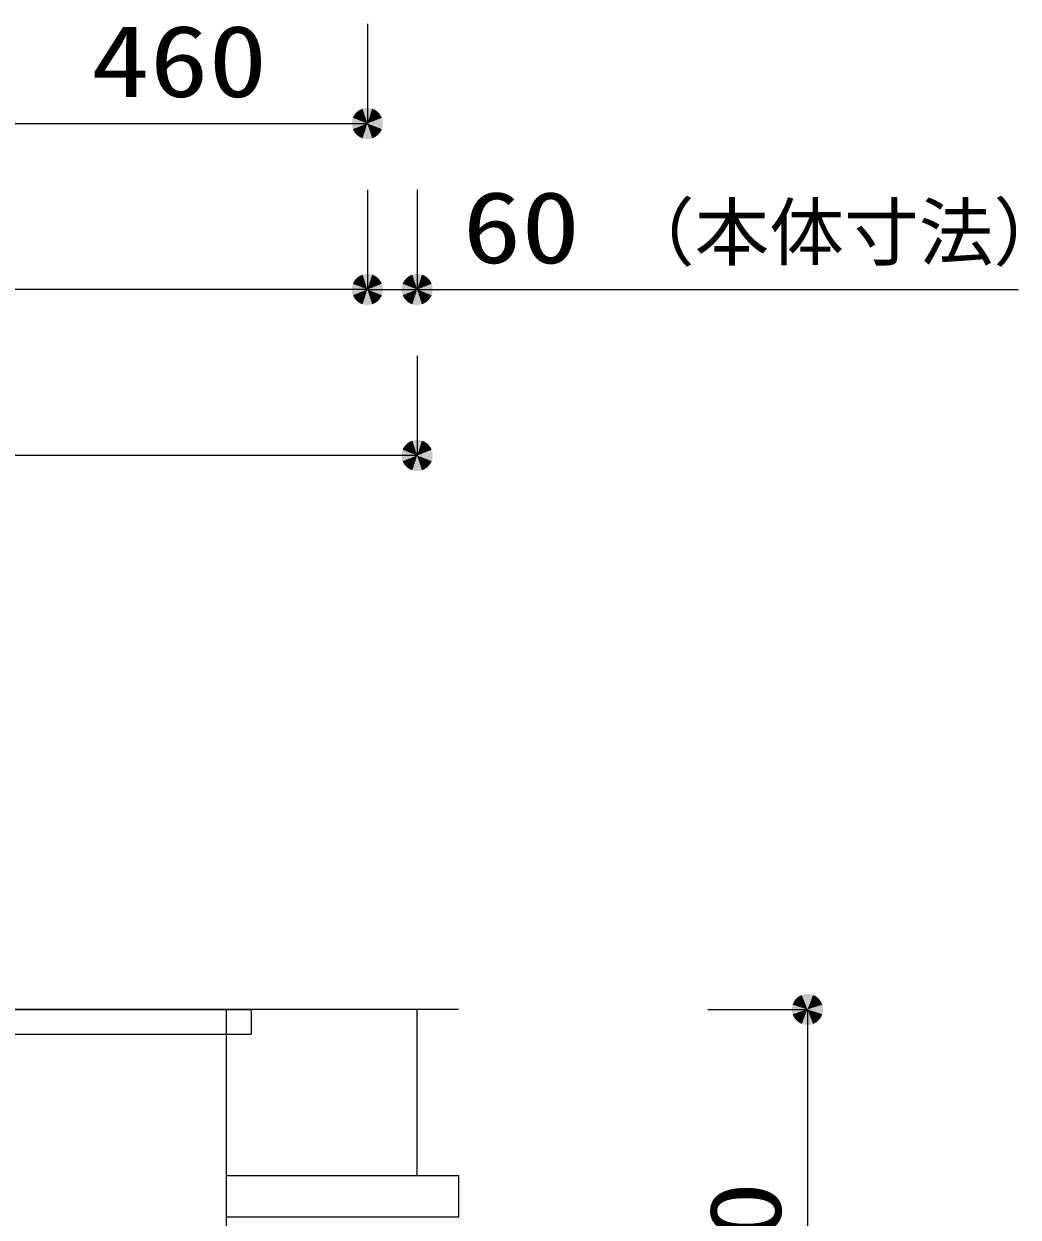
# Model space of a CAD drawing. Units: millimetres, scale not verified. Extents: x -24028 to 8910, y -6308 to 6308.
# Drawn here: x -3291 to -2093, y -1885 to -447 of the extents above; entities that cross this region are included whole.
import ezdxf
from ezdxf.enums import TextEntityAlignment as Align

# ---------------------------------------------------------------- set-up
doc = ezdxf.new("R2010")
doc.units = ezdxf.units.MM
doc.header["$LTSCALE"] = 30
for name, color, linetype, lineweight in [('0-5_空気管', 3, 'Continuous', 25), ('0-C_機器', 2, 'Continuous', 25), ('0-E_00クル-フ-6寸法', 132, 'Continuous', 25)]:
    doc.layers.add(name, color=color, linetype=linetype, lineweight=lineweight)
doc.styles.add('ＭＳ ゴシック', font='')
doc.styles.get('ＭＳ ゴシック').set_extended_font_data('MS Gothic')

msp = doc.modelspace()

# ---------------------------------------------------------------- linework, layer by layer
at = {"layer": '0-5_空気管'}
for p, q in [((-3677.21, -1634.54), (-3017.21, -1634.54)), ((-3047.21, -1634.54), (-3047.21, -1969.74)), ((-3017.21, -1634.54), (-3017.21, -1664.53)), ((-3677.21, -1664.53), (-3017.21, -1664.53))]:
    msp.add_line(p, q, dxfattribs=at)
at = {"layer": '0-C_機器'}
for p, q in [((-2767.32, -1634.54), (-6943.62, -1634.54)), ((-2767.32, -1634.54), (-6788.17, -1634.54)), ((-2817.21, -1834.54), (-2817.21, -1634.54)), ((-3047.21, -1834.54), (-2767.21, -1834.54)), ((-2767.21, -1884.54), (-2767.21, -1834.54)), ((-3047.21, -1884.54), (-2767.21, -1884.54))]:
    msp.add_line(p, q, dxfattribs=at)
at = {"layer": '0-E_00クル-フ-6寸法', "color": 4}
for p, q in [((-2877.24, -447.14), (-2877.24, -567.14)), ((-3337.24, -567.14), (-2877.24, -567.14)), ((-2877.24, -647.14), (-2877.24, -767.14)), ((-2877.24, -647.14), (-2877.24, -767.14)), ((-2817.24, -647.14), (-2817.24, -767.14)), ((-2877.24, -767.14), (-5847.24, -767.14)), ((-2877.24, -767.14), (-2817.24, -767.14)), ((-2817.24, -767.14), (-2603.97, -767.14)), ((-2603.97, -767.14), (-2093.11, -767.14)), ((-2817.24, -847.14), (-2817.24, -967.14)), ((-2817.24, -967.14), (-5907.24, -967.14)), ((-2466.99, -1634.54), (-2346.99, -1634.54)), ((-2346.99, -1634.54), (-2346.99, -2264.74))]:
    msp.add_line(p, q, dxfattribs=at)
at = {"layer": '0-E_00クル-フ-6寸法'}
for points in [[(-2877.24, -567.14), (-2895.4, -562.47), (-2894.68, -560.23)], [(-2877.24, -567.14), (-2894.68, -560.23), (-2893.67, -558.1)], [(-2877.24, -567.14), (-2893.67, -558.1), (-2892.41, -556.12)], [(-2877.24, -567.14), (-2892.41, -556.12), (-2890.91, -554.3)], [(-2877.24, -567.14), (-2890.91, -554.3), (-2889.19, -552.69)], [(-2877.24, -567.14), (-2889.19, -552.69), (-2887.29, -551.31)], [(-2877.24, -567.14), (-2887.29, -551.31), (-2885.23, -550.17)], [(-2877.24, -567.14), (-2885.23, -550.17), (-2883.04, -549.3)], [(-2877.24, -567.14), (-2883.04, -549.3), (-2880.76, -548.72)], [(-2877.24, -567.14), (-2880.76, -548.72), (-2878.42, -548.42)], [(-2877.24, -567.14), (-2878.42, -548.42), (-2876.07, -548.42)], [(-2877.24, -567.14), (-2876.07, -548.42), (-2873.73, -548.72)], [(-2877.24, -567.14), (-2873.73, -548.72), (-2871.45, -549.3)], [(-2877.24, -567.14), (-2871.45, -549.3), (-2869.26, -550.17)], [(-2877.24, -567.14), (-2869.26, -550.17), (-2867.2, -551.31)], [(-2877.24, -567.14), (-2867.2, -551.31), (-2865.29, -552.69)], [(-2877.24, -567.14), (-2865.29, -552.69), (-2863.57, -554.3)], [(-2877.24, -567.14), (-2863.57, -554.3), (-2862.07, -556.12)], [(-2877.24, -567.14), (-2862.07, -556.12), (-2860.81, -558.1)], [(-2877.24, -567.14), (-2860.81, -558.1), (-2859.81, -560.23)], [(-2877.24, -567.14), (-2859.81, -560.23), (-2859.08, -562.47)], [(-2877.24, -567.14), (-2895.99, -567.14), (-2895.84, -564.79)], [(-2877.24, -567.14), (-2895.84, -569.49), (-2895.99, -567.14)], [(-2877.24, -567.14), (-2895.84, -564.79), (-2895.4, -562.47)], [(-2877.24, -567.14), (-2895.4, -571.8), (-2895.84, -569.49)], [(-2877.24, -567.14), (-2894.68, -574.04), (-2895.4, -571.8)], [(-2877.24, -567.14), (-2893.67, -576.17), (-2894.68, -574.04)], [(-2877.24, -567.14), (-2892.41, -578.16), (-2893.67, -576.17)], [(-2877.24, -567.14), (-2890.91, -579.97), (-2892.41, -578.16)], [(-2877.24, -567.14), (-2889.19, -581.58), (-2890.91, -579.97)], [(-2877.24, -567.14), (-2887.29, -582.97), (-2889.19, -581.58)], [(-2877.24, -567.14), (-2885.23, -584.1), (-2887.29, -582.97)], [(-2877.24, -567.14), (-2883.04, -584.97), (-2885.23, -584.1)], [(-2877.24, -567.14), (-2880.76, -585.55), (-2883.04, -584.97)], [(-2877.24, -567.14), (-2878.42, -585.85), (-2880.76, -585.55)], [(-2877.24, -567.14), (-2876.07, -585.85), (-2878.42, -585.85)], [(-2877.24, -567.14), (-2859.08, -562.47), (-2858.64, -564.79)], [(-2877.24, -567.14), (-2858.64, -564.79), (-2858.49, -567.14)], [(-2877.24, -567.14), (-2873.73, -585.55), (-2876.07, -585.85)], [(-2877.24, -567.14), (-2871.45, -584.97), (-2873.73, -585.55)], [(-2877.24, -567.14), (-2869.26, -584.1), (-2871.45, -584.97)], [(-2877.24, -567.14), (-2867.2, -582.97), (-2869.26, -584.1)], [(-2877.24, -567.14), (-2865.29, -581.58), (-2867.2, -582.97)], [(-2877.24, -567.14), (-2863.57, -579.97), (-2865.29, -581.58)], [(-2877.24, -567.14), (-2862.07, -578.16), (-2863.57, -579.97)], [(-2877.24, -567.14), (-2860.81, -576.17), (-2862.07, -578.16)], [(-2877.24, -567.14), (-2859.81, -574.04), (-2860.81, -576.17)], [(-2877.24, -567.14), (-2859.08, -571.8), (-2859.81, -574.04)], [(-2877.24, -567.14), (-2858.64, -569.49), (-2859.08, -571.8)], [(-2877.24, -567.14), (-2858.49, -567.14), (-2858.64, -569.49)], [(-2877.24, -767.14), (-2895.4, -762.47), (-2894.68, -760.23)], [(-2877.24, -767.14), (-2895.4, -762.47), (-2894.68, -760.23)], [(-2877.24, -767.14), (-2894.68, -760.23), (-2893.67, -758.1)], [(-2877.24, -767.14), (-2894.68, -760.23), (-2893.67, -758.1)], [(-2877.24, -767.14), (-2893.67, -758.1), (-2892.41, -756.12)], [(-2877.24, -767.14), (-2893.67, -758.1), (-2892.41, -756.12)], [(-2877.24, -767.14), (-2892.41, -756.12), (-2890.91, -754.3)], [(-2877.24, -767.14), (-2892.41, -756.12), (-2890.91, -754.3)], [(-2877.24, -767.14), (-2890.91, -754.3), (-2889.19, -752.69)], [(-2877.24, -767.14), (-2890.91, -754.3), (-2889.19, -752.69)], [(-2877.24, -767.14), (-2889.19, -752.69), (-2887.29, -751.31)], [(-2877.24, -767.14), (-2889.19, -752.69), (-2887.29, -751.31)], [(-2877.24, -767.14), (-2887.29, -751.31), (-2885.23, -750.17)], [(-2877.24, -767.14), (-2887.29, -751.31), (-2885.23, -750.17)], [(-2877.24, -767.14), (-2885.23, -750.17), (-2883.04, -749.3)], [(-2877.24, -767.14), (-2885.23, -750.17), (-2883.04, -749.3)], [(-2877.24, -767.14), (-2883.04, -749.3), (-2880.76, -748.72)], [(-2877.24, -767.14), (-2883.04, -749.3), (-2880.76, -748.72)], [(-2877.24, -767.14), (-2880.76, -748.72), (-2878.42, -748.42)], [(-2877.24, -767.14), (-2880.76, -748.72), (-2878.42, -748.42)], [(-2877.24, -767.14), (-2878.42, -748.42), (-2876.07, -748.42)], [(-2877.24, -767.14), (-2878.42, -748.42), (-2876.07, -748.42)], [(-2877.24, -767.14), (-2876.07, -748.42), (-2873.73, -748.72)], [(-2877.24, -767.14), (-2876.07, -748.42), (-2873.73, -748.72)], [(-2877.24, -767.14), (-2873.73, -748.72), (-2871.45, -749.3)], [(-2877.24, -767.14), (-2873.73, -748.72), (-2871.45, -749.3)], [(-2877.24, -767.14), (-2871.45, -749.3), (-2869.26, -750.17)], [(-2877.24, -767.14), (-2871.45, -749.3), (-2869.26, -750.17)], [(-2877.24, -767.14), (-2869.26, -750.17), (-2867.2, -751.31)], [(-2877.24, -767.14), (-2869.26, -750.17), (-2867.2, -751.31)], [(-2877.24, -767.14), (-2867.2, -751.31), (-2865.29, -752.69)], [(-2877.24, -767.14), (-2867.2, -751.31), (-2865.29, -752.69)], [(-2877.24, -767.14), (-2865.29, -752.69), (-2863.57, -754.3)], [(-2877.24, -767.14), (-2865.29, -752.69), (-2863.57, -754.3)], [(-2877.24, -767.14), (-2863.57, -754.3), (-2862.07, -756.12)], [(-2877.24, -767.14), (-2863.57, -754.3), (-2862.07, -756.12)], [(-2877.24, -767.14), (-2862.07, -756.12), (-2860.81, -758.1)], [(-2877.24, -767.14), (-2862.07, -756.12), (-2860.81, -758.1)], [(-2877.24, -767.14), (-2860.81, -758.1), (-2859.81, -760.23)], [(-2877.24, -767.14), (-2860.81, -758.1), (-2859.81, -760.23)], [(-2877.24, -767.14), (-2859.81, -760.23), (-2859.08, -762.47)], [(-2877.24, -767.14), (-2859.81, -760.23), (-2859.08, -762.47)], [(-2817.24, -767.14), (-2835.4, -762.47), (-2834.68, -760.23)], [(-2817.24, -767.14), (-2834.68, -760.23), (-2833.67, -758.1)], [(-2817.24, -767.14), (-2833.67, -758.1), (-2832.41, -756.12)], [(-2817.24, -767.14), (-2832.41, -756.12), (-2830.91, -754.3)], [(-2817.24, -767.14), (-2830.91, -754.3), (-2829.19, -752.69)], [(-2817.24, -767.14), (-2829.19, -752.69), (-2827.29, -751.31)], [(-2817.24, -767.14), (-2827.29, -751.31), (-2825.23, -750.17)], [(-2817.24, -767.14), (-2825.23, -750.17), (-2823.04, -749.3)], [(-2817.24, -767.14), (-2823.04, -749.3), (-2820.76, -748.72)], [(-2817.24, -767.14), (-2820.76, -748.72), (-2818.42, -748.42)], [(-2817.24, -767.14), (-2818.42, -748.42), (-2816.07, -748.42)], [(-2817.24, -767.14), (-2816.07, -748.42), (-2813.73, -748.72)], [(-2817.24, -767.14), (-2813.73, -748.72), (-2811.45, -749.3)], [(-2817.24, -767.14), (-2811.45, -749.3), (-2809.26, -750.17)], [(-2817.24, -767.14), (-2809.26, -750.17), (-2807.2, -751.31)], [(-2817.24, -767.14), (-2807.2, -751.31), (-2805.29, -752.69)], [(-2817.24, -767.14), (-2805.29, -752.69), (-2803.57, -754.3)], [(-2817.24, -767.14), (-2803.57, -754.3), (-2802.07, -756.12)], [(-2817.24, -767.14), (-2802.07, -756.12), (-2800.81, -758.1)], [(-2817.24, -767.14), (-2800.81, -758.1), (-2799.81, -760.23)], [(-2817.24, -767.14), (-2799.81, -760.23), (-2799.08, -762.47)], [(-2877.24, -767.14), (-2895.99, -767.14), (-2895.84, -764.79)], [(-2877.24, -767.14), (-2895.99, -767.14), (-2895.84, -764.79)], [(-2877.24, -767.14), (-2895.84, -769.49), (-2895.99, -767.14)], [(-2877.24, -767.14), (-2895.84, -769.49), (-2895.99, -767.14)], [(-2877.24, -767.14), (-2895.84, -764.79), (-2895.4, -762.47)], [(-2877.24, -767.14), (-2895.84, -764.79), (-2895.4, -762.47)], [(-2877.24, -767.14), (-2895.4, -771.8), (-2895.84, -769.49)], [(-2877.24, -767.14), (-2895.4, -771.8), (-2895.84, -769.49)], [(-2877.24, -767.14), (-2894.68, -774.04), (-2895.4, -771.8)], [(-2877.24, -767.14), (-2894.68, -774.04), (-2895.4, -771.8)], [(-2877.24, -767.14), (-2893.67, -776.17), (-2894.68, -774.04)], [(-2877.24, -767.14), (-2893.67, -776.17), (-2894.68, -774.04)], [(-2877.24, -767.14), (-2892.41, -778.16), (-2893.67, -776.17)], [(-2877.24, -767.14), (-2892.41, -778.16), (-2893.67, -776.17)], [(-2877.24, -767.14), (-2890.91, -779.97), (-2892.41, -778.16)], [(-2877.24, -767.14), (-2890.91, -779.97), (-2892.41, -778.16)], [(-2877.24, -767.14), (-2889.19, -781.58), (-2890.91, -779.97)], [(-2877.24, -767.14), (-2889.19, -781.58), (-2890.91, -779.97)], [(-2877.24, -767.14), (-2887.29, -782.97), (-2889.19, -781.58)], [(-2877.24, -767.14), (-2887.29, -782.97), (-2889.19, -781.58)], [(-2877.24, -767.14), (-2885.23, -784.1), (-2887.29, -782.97)], [(-2877.24, -767.14), (-2885.23, -784.1), (-2887.29, -782.97)], [(-2877.24, -767.14), (-2883.04, -784.97), (-2885.23, -784.1)], [(-2877.24, -767.14), (-2883.04, -784.97), (-2885.23, -784.1)], [(-2877.24, -767.14), (-2880.76, -785.55), (-2883.04, -784.97)], [(-2877.24, -767.14), (-2880.76, -785.55), (-2883.04, -784.97)], [(-2877.24, -767.14), (-2878.42, -785.85), (-2880.76, -785.55)], [(-2877.24, -767.14), (-2878.42, -785.85), (-2880.76, -785.55)], [(-2877.24, -767.14), (-2876.07, -785.85), (-2878.42, -785.85)], [(-2877.24, -767.14), (-2876.07, -785.85), (-2878.42, -785.85)], [(-2877.24, -767.14), (-2859.08, -762.47), (-2858.64, -764.79)], [(-2877.24, -767.14), (-2859.08, -762.47), (-2858.64, -764.79)], [(-2877.24, -767.14), (-2858.64, -764.79), (-2858.49, -767.14)], [(-2877.24, -767.14), (-2858.64, -764.79), (-2858.49, -767.14)], [(-2877.24, -767.14), (-2873.73, -785.55), (-2876.07, -785.85)], [(-2877.24, -767.14), (-2871.45, -784.97), (-2873.73, -785.55)], [(-2877.24, -767.14), (-2869.26, -784.1), (-2871.45, -784.97)], [(-2877.24, -767.14), (-2867.2, -782.97), (-2869.26, -784.1)], [(-2877.24, -767.14), (-2865.29, -781.58), (-2867.2, -782.97)], [(-2877.24, -767.14), (-2863.57, -779.97), (-2865.29, -781.58)], [(-2877.24, -767.14), (-2862.07, -778.16), (-2863.57, -779.97)], [(-2877.24, -767.14), (-2860.81, -776.17), (-2862.07, -778.16)], [(-2877.24, -767.14), (-2859.81, -774.04), (-2860.81, -776.17)], [(-2877.24, -767.14), (-2859.08, -771.8), (-2859.81, -774.04)], [(-2877.24, -767.14), (-2858.64, -769.49), (-2859.08, -771.8)], [(-2877.24, -767.14), (-2858.49, -767.14), (-2858.64, -769.49)], [(-2877.24, -767.14), (-2873.73, -785.55), (-2876.07, -785.85)], [(-2877.24, -767.14), (-2871.45, -784.97), (-2873.73, -785.55)], [(-2877.24, -767.14), (-2869.26, -784.1), (-2871.45, -784.97)], [(-2877.24, -767.14), (-2867.2, -782.97), (-2869.26, -784.1)], [(-2877.24, -767.14), (-2865.29, -781.58), (-2867.2, -782.97)], [(-2877.24, -767.14), (-2863.57, -779.97), (-2865.29, -781.58)], [(-2877.24, -767.14), (-2862.07, -778.16), (-2863.57, -779.97)], [(-2877.24, -767.14), (-2860.81, -776.17), (-2862.07, -778.16)], [(-2877.24, -767.14), (-2859.81, -774.04), (-2860.81, -776.17)], [(-2877.24, -767.14), (-2859.08, -771.8), (-2859.81, -774.04)], [(-2877.24, -767.14), (-2858.64, -769.49), (-2859.08, -771.8)], [(-2877.24, -767.14), (-2858.49, -767.14), (-2858.64, -769.49)], [(-2817.24, -767.14), (-2835.99, -767.14), (-2835.84, -764.79)], [(-2817.24, -767.14), (-2835.84, -769.49), (-2835.99, -767.14)], [(-2817.24, -767.14), (-2835.84, -764.79), (-2835.4, -762.47)], [(-2817.24, -767.14), (-2835.4, -771.8), (-2835.84, -769.49)], [(-2817.24, -767.14), (-2834.68, -774.04), (-2835.4, -771.8)], [(-2817.24, -767.14), (-2833.67, -776.17), (-2834.68, -774.04)], [(-2817.24, -767.14), (-2832.41, -778.16), (-2833.67, -776.17)], [(-2817.24, -767.14), (-2830.91, -779.97), (-2832.41, -778.16)], [(-2817.24, -767.14), (-2829.19, -781.58), (-2830.91, -779.97)], [(-2817.24, -767.14), (-2827.29, -782.97), (-2829.19, -781.58)], [(-2817.24, -767.14), (-2825.23, -784.1), (-2827.29, -782.97)], [(-2817.24, -767.14), (-2823.04, -784.97), (-2825.23, -784.1)], [(-2817.24, -767.14), (-2820.76, -785.55), (-2823.04, -784.97)], [(-2817.24, -767.14), (-2818.42, -785.85), (-2820.76, -785.55)], [(-2817.24, -767.14), (-2816.07, -785.85), (-2818.42, -785.85)], [(-2817.24, -767.14), (-2799.08, -762.47), (-2798.64, -764.79)], [(-2817.24, -767.14), (-2798.64, -764.79), (-2798.49, -767.14)], [(-2817.24, -767.14), (-2813.73, -785.55), (-2816.07, -785.85)], [(-2817.24, -767.14), (-2811.45, -784.97), (-2813.73, -785.55)], [(-2817.24, -767.14), (-2809.26, -784.1), (-2811.45, -784.97)], [(-2817.24, -767.14), (-2807.2, -782.97), (-2809.26, -784.1)], [(-2817.24, -767.14), (-2805.29, -781.58), (-2807.2, -782.97)], [(-2817.24, -767.14), (-2803.57, -779.97), (-2805.29, -781.58)], [(-2817.24, -767.14), (-2802.07, -778.16), (-2803.57, -779.97)], [(-2817.24, -767.14), (-2800.81, -776.17), (-2802.07, -778.16)], [(-2817.24, -767.14), (-2799.81, -774.04), (-2800.81, -776.17)], [(-2817.24, -767.14), (-2799.08, -771.8), (-2799.81, -774.04)], [(-2817.24, -767.14), (-2798.64, -769.49), (-2799.08, -771.8)], [(-2817.24, -767.14), (-2798.49, -767.14), (-2798.64, -769.49)], [(-2817.24, -967.14), (-2823.04, -949.3), (-2820.76, -948.72)], [(-2817.24, -967.14), (-2820.76, -948.72), (-2818.42, -948.42)], [(-2817.24, -967.14), (-2818.42, -948.42), (-2816.07, -948.42)], [(-2817.24, -967.14), (-2816.07, -948.42), (-2813.73, -948.72)], [(-2817.24, -967.14), (-2813.73, -948.72), (-2811.45, -949.3)], [(-2817.24, -967.14), (-2835.84, -964.79), (-2835.4, -962.47)], [(-2817.24, -967.14), (-2835.4, -962.47), (-2834.68, -960.23)], [(-2817.24, -967.14), (-2834.68, -960.23), (-2833.67, -958.1)], [(-2817.24, -967.14), (-2833.67, -958.1), (-2832.41, -956.12)], [(-2817.24, -967.14), (-2832.41, -956.12), (-2830.91, -954.3)], [(-2817.24, -967.14), (-2830.91, -954.3), (-2829.19, -952.69)], [(-2817.24, -967.14), (-2829.19, -952.69), (-2827.29, -951.31)], [(-2817.24, -967.14), (-2827.29, -951.31), (-2825.23, -950.17)], [(-2817.24, -967.14), (-2825.23, -950.17), (-2823.04, -949.3)], [(-2817.24, -967.14), (-2811.45, -949.3), (-2809.26, -950.17)], [(-2817.24, -967.14), (-2809.26, -950.17), (-2807.2, -951.31)], [(-2817.24, -967.14), (-2807.2, -951.31), (-2805.29, -952.69)], [(-2817.24, -967.14), (-2805.29, -952.69), (-2803.57, -954.3)], [(-2817.24, -967.14), (-2803.57, -954.3), (-2802.07, -956.12)], [(-2817.24, -967.14), (-2802.07, -956.12), (-2800.81, -958.1)], [(-2817.24, -967.14), (-2800.81, -958.1), (-2799.81, -960.23)], [(-2817.24, -967.14), (-2799.81, -960.23), (-2799.08, -962.47)], [(-2817.24, -967.14), (-2799.08, -962.47), (-2798.64, -964.79)], [(-2817.24, -967.14), (-2835.99, -967.14), (-2835.84, -964.79)], [(-2817.24, -967.14), (-2835.84, -969.49), (-2835.99, -967.14)], [(-2817.24, -967.14), (-2835.4, -971.8), (-2835.84, -969.49)], [(-2817.24, -967.14), (-2834.68, -974.04), (-2835.4, -971.8)], [(-2817.24, -967.14), (-2833.67, -976.17), (-2834.68, -974.04)], [(-2817.24, -967.14), (-2832.41, -978.16), (-2833.67, -976.17)], [(-2817.24, -967.14), (-2830.91, -979.97), (-2832.41, -978.16)], [(-2817.24, -967.14), (-2829.19, -981.58), (-2830.91, -979.97)], [(-2817.24, -967.14), (-2827.29, -982.97), (-2829.19, -981.58)], [(-2817.24, -967.14), (-2825.23, -984.1), (-2827.29, -982.97)], [(-2817.24, -967.14), (-2823.04, -984.97), (-2825.23, -984.1)], [(-2817.24, -967.14), (-2820.76, -985.55), (-2823.04, -984.97)], [(-2817.24, -967.14), (-2818.42, -985.85), (-2820.76, -985.55)], [(-2817.24, -967.14), (-2816.07, -985.85), (-2818.42, -985.85)], [(-2817.24, -967.14), (-2798.64, -964.79), (-2798.49, -967.14)], [(-2817.24, -967.14), (-2813.73, -985.55), (-2816.07, -985.85)], [(-2817.24, -967.14), (-2811.45, -984.97), (-2813.73, -985.55)], [(-2817.24, -967.14), (-2809.26, -984.1), (-2811.45, -984.97)], [(-2817.24, -967.14), (-2807.2, -982.97), (-2809.26, -984.1)], [(-2817.24, -967.14), (-2805.29, -981.58), (-2807.2, -982.97)], [(-2817.24, -967.14), (-2803.57, -979.97), (-2805.29, -981.58)], [(-2817.24, -967.14), (-2802.07, -978.16), (-2803.57, -979.97)], [(-2817.24, -967.14), (-2800.81, -976.17), (-2802.07, -978.16)], [(-2817.24, -967.14), (-2799.81, -974.04), (-2800.81, -976.17)], [(-2817.24, -967.14), (-2799.08, -971.8), (-2799.81, -974.04)], [(-2817.24, -967.14), (-2798.64, -969.49), (-2799.08, -971.8)], [(-2817.24, -967.14), (-2798.49, -967.14), (-2798.64, -969.49)], [(-2346.99, -1634.54), (-2363.95, -1626.55), (-2362.82, -1624.49)], [(-2346.99, -1634.54), (-2362.82, -1624.49), (-2361.44, -1622.58)], [(-2346.99, -1634.54), (-2361.44, -1622.58), (-2359.82, -1620.87)], [(-2346.99, -1634.54), (-2359.82, -1620.87), (-2358.01, -1619.37)], [(-2346.99, -1634.54), (-2358.01, -1619.37), (-2356.02, -1618.11)], [(-2346.99, -1634.54), (-2356.02, -1618.11), (-2353.89, -1617.1)], [(-2346.99, -1634.54), (-2353.89, -1617.1), (-2351.65, -1616.38)], [(-2346.99, -1634.54), (-2351.65, -1616.38), (-2349.34, -1615.93)], [(-2346.99, -1634.54), (-2349.34, -1615.93), (-2346.99, -1615.79)], [(-2346.99, -1634.54), (-2346.99, -1615.79), (-2344.64, -1615.93)], [(-2346.99, -1634.54), (-2344.64, -1615.93), (-2342.33, -1616.38)], [(-2346.99, -1634.54), (-2342.33, -1616.38), (-2340.09, -1617.1)], [(-2346.99, -1634.54), (-2340.09, -1617.1), (-2337.96, -1618.11)], [(-2346.99, -1634.54), (-2337.96, -1618.11), (-2335.97, -1619.37)], [(-2346.99, -1634.54), (-2335.97, -1619.37), (-2334.15, -1620.87)], [(-2346.99, -1634.54), (-2334.15, -1620.87), (-2332.54, -1622.58)], [(-2346.99, -1634.54), (-2332.54, -1622.58), (-2331.16, -1624.49)], [(-2346.99, -1634.54), (-2331.16, -1624.49), (-2330.02, -1626.55)], [(-2346.99, -1634.54), (-2365.7, -1633.36), (-2365.41, -1631.02)], [(-2346.99, -1634.54), (-2365.7, -1635.71), (-2365.7, -1633.36)], [(-2346.99, -1634.54), (-2365.41, -1638.05), (-2365.7, -1635.71)], [(-2346.99, -1634.54), (-2365.41, -1631.02), (-2364.82, -1628.74)], [(-2346.99, -1634.54), (-2364.82, -1640.33), (-2365.41, -1638.05)], [(-2346.99, -1634.54), (-2364.82, -1628.74), (-2363.95, -1626.55)], [(-2346.99, -1634.54), (-2363.95, -1642.52), (-2364.82, -1640.33)], [(-2346.99, -1634.54), (-2362.82, -1644.58), (-2363.95, -1642.52)], [(-2346.99, -1634.54), (-2361.44, -1646.49), (-2362.82, -1644.58)], [(-2346.99, -1634.54), (-2359.82, -1648.2), (-2361.44, -1646.49)], [(-2346.99, -1634.54), (-2358.01, -1649.71), (-2359.82, -1648.2)], [(-2346.99, -1634.54), (-2356.02, -1650.97), (-2358.01, -1649.71)], [(-2346.99, -1634.54), (-2353.89, -1651.97), (-2356.02, -1650.97)], [(-2346.99, -1634.54), (-2351.65, -1652.7), (-2353.89, -1651.97)], [(-2346.99, -1634.54), (-2349.34, -1653.14), (-2351.65, -1652.7)], [(-2346.99, -1634.54), (-2346.99, -1653.29), (-2349.34, -1653.14)], [(-2346.99, -1634.54), (-2330.02, -1626.55), (-2329.16, -1628.74)], [(-2346.99, -1634.54), (-2329.16, -1628.74), (-2328.57, -1631.02)], [(-2346.99, -1634.54), (-2328.57, -1631.02), (-2328.28, -1633.36)], [(-2346.99, -1634.54), (-2328.28, -1633.36), (-2328.28, -1635.71)], [(-2346.99, -1634.54), (-2344.64, -1653.14), (-2346.99, -1653.29)], [(-2346.99, -1634.54), (-2342.33, -1652.7), (-2344.64, -1653.14)], [(-2346.99, -1634.54), (-2340.09, -1651.97), (-2342.33, -1652.7)], [(-2346.99, -1634.54), (-2337.96, -1650.97), (-2340.09, -1651.97)], [(-2346.99, -1634.54), (-2335.97, -1649.71), (-2337.96, -1650.97)], [(-2346.99, -1634.54), (-2334.15, -1648.2), (-2335.97, -1649.71)], [(-2346.99, -1634.54), (-2332.54, -1646.49), (-2334.15, -1648.2)], [(-2346.99, -1634.54), (-2331.16, -1644.58), (-2332.54, -1646.49)], [(-2346.99, -1634.54), (-2330.02, -1642.52), (-2331.16, -1644.58)], [(-2346.99, -1634.54), (-2329.16, -1640.33), (-2330.02, -1642.52)], [(-2346.99, -1634.54), (-2328.57, -1638.05), (-2329.16, -1640.33)], [(-2346.99, -1634.54), (-2328.28, -1635.71), (-2328.57, -1638.05)]]:
    msp.add_solid(points, dxfattribs=at)

# ---------------------------------------------------------------- texts
at = {"layer": '0-E_00クル-フ-6寸法', "color": 3, "style": 'ＭＳ ゴシック', "width": 1.2}
for s, p in [('460', (-3210.1, -561.29)), ('60', (-2762.43, -761.49))]:
    msp.add_text(s, height=86.66, dxfattribs=at).set_placement(p, align=Align.BOTTOM_LEFT)
at = {"layer": '0-E_00クル-フ-6寸法', "color": 4, "style": 'ＭＳ ゴシック'}
msp.add_text('（本体寸法）', height=65.98, dxfattribs=at).set_placement((-2572.92, -750.95), align=Align.BOTTOM_LEFT)
at = {"layer": '0-E_00クル-フ-6寸法', "color": 3, "style": 'ＭＳ ゴシック', "width": 1.2}
msp.add_text('630', height=86.66, rotation=90, dxfattribs=at).set_placement((-2352.83, -2054.21), align=Align.BOTTOM_LEFT)

doc.saveas('drawing.dxf')
